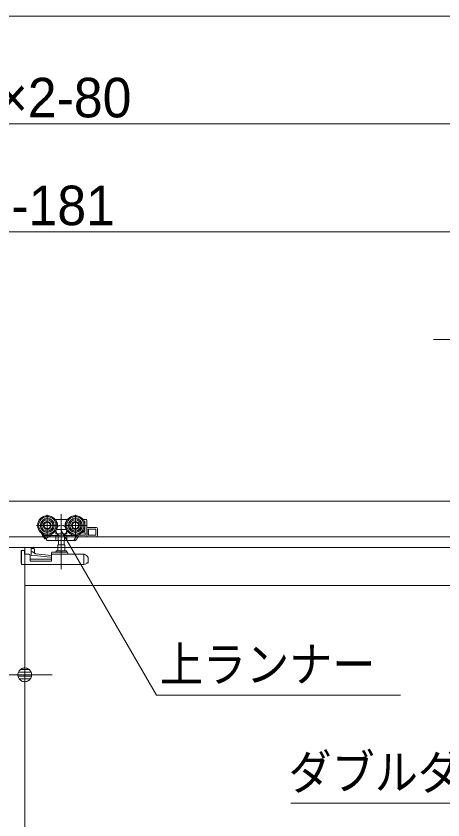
# Model space of a CAD drawing. Units: millimetres, scale not verified. Extents: x -6062 to 6062, y -3045 to 3045.
# Drawn here: x -4496 to -4100, y 54 to 800 of the extents above; entities that cross this region are included whole.
import ezdxf
from ezdxf.enums import TextEntityAlignment as Align

# ---------------------------------------------------------------- set-up
doc = ezdxf.new("R2010")
doc.units = ezdxf.units.MM
doc.header["$LTSCALE"] = 20
for name, color, linetype, lineweight in [('0-0_2寸法-1', 7, 'Continuous', 9), ('0-1_0', 7, 'Continuous', 9), ('0-2_2寸法-2', 7, 'Continuous', 9), ('0-3_2寸法-3', 7, 'Continuous', 9), ('0-4_3一般', 7, 'Continuous', 9)]:
    doc.layers.add(name, color=color, linetype=linetype, lineweight=lineweight)
doc.styles.add('ＭＳ ゴシック', font='')
doc.styles.add('ＭＳ Ｐゴシック', font='')
doc.styles.get('ＭＳ ゴシック').set_extended_font_data('MS Gothic')
doc.styles.get('ＭＳ Ｐゴシック').set_extended_font_data('MS PGothic')

# ---------------------------------------------------------------- blocks, each defined once
blk = doc.blocks.new('_Dot')
at = {"layer": '0-1_0'}
for p, q in [((-10, 0), (-20, 0)), ((9.78, 2), (-9.78, 2)), ((7.99, 6), (-7.99, 6)), ((9.16, -3.98), (-9.16, -3.98)), ((6, -7.98), (-6, -7.98))]:
    blk.add_line(p, q, dxfattribs=at)
for points in [[(10, 0), (9.92, 1.25), (9.69, 2.49), (9.3, 3.68), (8.76, 4.82), (8.09, 5.88), (7.29, 6.85), (6.37, 7.71), (5.36, 8.44), (4.26, 9.05), (3.09, 9.51), (1.87, 9.82), (0.63, 9.98), (-0.63, 9.98), (-1.87, 9.82), (-3.09, 9.51), (-4.26, 9.05), (-5.36, 8.44), (-6.37, 7.71), (-7.29, 6.85), (-8.09, 5.88), (-8.76, 4.82), (-9.3, 3.68), (-9.69, 2.49), (-9.92, 1.25), (-10, 0), (0, 0)], [(-10, 0), (-9.92, -1.25), (-9.69, -2.49), (-9.3, -3.68), (-8.76, -4.82), (-8.09, -5.88), (-7.29, -6.85), (-6.37, -7.71), (-5.36, -8.44), (-4.26, -9.05), (-3.09, -9.51), (-1.87, -9.82), (-0.63, -9.98), (0.63, -9.98), (1.87, -9.82), (3.09, -9.51), (4.26, -9.05), (5.36, -8.44), (6.37, -7.71), (7.29, -6.85), (8.09, -5.88), (8.76, -4.82), (9.3, -3.68), (9.69, -2.49), (9.92, -1.25), (10, 0), (0, 0)]]:
    blk.add_lwpolyline(points, close=True, dxfattribs=at)
blk = doc.blocks.new('グループ-37')
at = {"layer": '0-4_3一般'}
blk.add_line((-79696.5, 7000), (19223.5, 7000), dxfattribs=at)
blk = doc.blocks.new('グループ-38')
at = {"layer": '0-4_3一般'}
for p, q in [((-77990, 7000), (17350, 7000)), ((-53582, 6750), (-53582, 6354)), ((-53322, 6758.4), (-53322, 5738.4)), ((-53062, 6750), (-53062, 6354)), ((-53439.5, 6662), (-53422, 6662)), ((-53422, 6654.4), (-53422, 6659.3)), ((-53422, 6634.4), (-53422, 6654.4)), ((-53222, 6662), (-53204.5, 6662)), ((-53222, 6659.3), (-53222, 6654.4)), ((-53222, 6654.4), (-53222, 6634.4)), ((-52919.5, 6662), (-52862, 6662)), ((-52900.8, 6632), (-52894, 6632)), ((-52884, 6622), (-52884, 6578.7)), ((-52852, 6352), (-52852, 6652)), ((-53384, 6552), (-53780, 6552)), ((-53431.8, 6452.4), (-53432, 6452.5)), ((-53422, 6398), (-53422, 6449.5)), ((-52864, 6552), (-53260, 6552)), ((-53212.2, 6452.4), (-53212, 6452.5)), ((-52882, 6412), (-52948.9, 6412)), ((-52894, 6442), (-52919.5, 6442)), ((-52884, 6525.2), (-52884, 6452)), ((-52672, 6512), (-52832, 6512)), ((-52818.4, 6372), (-52818.4, 6482)), ((-52652, 6492), (-52652, 6362)), ((17350, 6340), (-77990, 6340)), ((-53687.5, 6406.1), (-53691, 6403.9)), ((-53675.5, 6380.1), (-53691, 6403.9)), ((-53625.6, 6303.3), (-53675.5, 6380.1)), ((-53648.8, 6366.5), (-53665.8, 6392.7)), ((-53611.7, 6309.4), (-53648.8, 6366.5)), ((-53394, 6362), (-53640.4, 6362)), ((-53634, 6362), (-53600.8, 6310.9)), ((-53625.6, 6303.3), (-53613, 6311.4)), ((-53593.3, 6281.1), (-53611.7, 6309.4)), ((-53601.2, 6311.1), (-53600.8, 6310.9)), ((-53522.2, 6362), (-53600.8, 6310.9)), ((-53420, 6272), (-53576.6, 6272)), ((-53422, 6398), (-53432, 6398)), ((-53425.9, 6362), (-53425.9, 6282)), ((-53420.3, 6272), (-53420, 6272)), ((-53375.7, 6272), (-53420, 6272)), ((-53393.5, 6362), (-53394, 6362)), ((-53378.2, 6372), (-53378.2, 6282)), ((-53375.9, 6272.1), (-53375.7, 6272)), ((-53268.3, 6272), (-53375.7, 6272)), ((-53371.5, 6272), (-53371.5, 6190)), ((-53272.5, 6190), (-53272.5, 6272)), ((-53268.1, 6272.1), (-53268.3, 6272)), ((-53224, 6272), (-53268.3, 6272)), ((-53265.8, 6282), (-53265.8, 6372)), ((-53265.7, 6371.5), (-53265.8, 6372)), ((-53039.3, 6362), (-53250, 6362)), ((-53097.8, 6272), (-53224, 6272)), ((-53223.7, 6272), (-53224, 6272)), ((-53212, 6398), (-53222, 6398)), ((-53218.1, 6362), (-53218.1, 6282)), ((-53097.8, 6272), (-53092.3, 6272)), ((-53033.9, 6362), (-53085.8, 6282)), ((-53011.1, 6342), (-53053.6, 6276.5)), ((-53024.9, 6375.8), (-53027.4, 6372)), ((-53001.1, 6342), (-53023, 6342)), ((-52852, 6342), (-53001.1, 6342)), ((-52852, 6352), (-52852, 6342)), ((-52852, 6342), (-52672, 6342)), ((-54320, 6140), (-30320, 6140)), ((-54000, -39740), (-54000, 6140)), ((-54000, 6140), (-54000, -39740)), ((-53878, 6124.4), (-53878, 6124.4)), ((-53838, 6124.7), (-53877.6, 6124.7)), ((-53837.6, 6124.7), (-53838, 6124.7)), ((-53825.4, 6118.6), (-53825.7, 6119.2)), ((-53385, 6190), (-53385, 6080)), ((-53259, 6190), (-53385, 6190)), ((-53259, 6080), (-53259, 6190)), ((-54064, 6074), (-54064, 5860)), ((-54002, 6016), (-54002, 6086)), ((-53922, 6016), (-54002, 6016)), ((-53902, 5888), (-53902, 5996)), ((-53818, 6092), (-53818, 6040.2)), ((-53502, 6026), (-53502, 6046)), ((-53502, 6026), (-53502, 6006)), ((-53502, 5888), (-53502, 6006)), ((-53492, 6056), (-53375.3, 6056)), ((-53492, 6016), (-52903.8, 6016)), ((-53410, 6080), (-53234, 6080)), ((-53268.7, 6056), (-53375.3, 6056)), ((-53268.7, 6056), (-53212, 6056)), ((-53202, 6046), (-53202, 6026)), ((-52902, 6006.3), (-52902, 6006)), ((-52902, 6006), (-52902, 5826)), ((-52900.3, 6015.3), (-52892.5, 6012.4)), ((-52882.6, 6008.7), (-52892.5, 6012.4)), ((-52882.6, 6008.7), (-52873.9, 6005.4)), ((-54062, 5826), (-52902, 5826)), ((-53502, 5926), (-53902, 5926)), ((-53502, 5888), (-53902, 5888)), ((-52902, 5826), (-52882.6, 5833.3)), ((-52847.4, 5846.5), (-52882.6, 5833.3)), ((-52847.4, 5860), (-52847.4, 5846.5)), ((-54000, 5440), (-30640, 5440))]:
    blk.add_line(p, q, dxfattribs=at)
for points in [[(-53422, 6659.3), (-53422, 6662), (-53222, 6662), (-53222, 6659.3)], [(-53422, 6449.5), (-53422.3, 6449.6), (-53422.5, 6449.7), (-53422.8, 6449.7), (-53423, 6449.8), (-53423.3, 6449.9), (-53423.5, 6449.9), (-53423.8, 6450), (-53424, 6450.1), (-53424.3, 6450.2), (-53424.5, 6450.2), (-53424.8, 6450.3), (-53425, 6450.4), (-53425.3, 6450.5), (-53425.5, 6450.5), (-53425.8, 6450.6), (-53426, 6450.7), (-53426.3, 6450.8), (-53426.5, 6450.8), (-53426.8, 6450.9), (-53427, 6451), (-53427.3, 6451.1), (-53427.5, 6451.1), (-53427.8, 6451.2), (-53428, 6451.3), (-53428.3, 6451.4), (-53428.5, 6451.4), (-53428.8, 6451.5), (-53429, 6451.6), (-53429.3, 6451.7), (-53429.5, 6451.7), (-53429.8, 6451.8), (-53430, 6451.9), (-53430.3, 6452), (-53430.5, 6452), (-53430.8, 6452.1), (-53431, 6452.2), (-53431.3, 6452.3), (-53431.5, 6452.3), (-53431.8, 6452.4)], [(-53222, 6449.5), (-53222, 6398), (-53422, 6398)], [(-53222, 6449.5), (-53221.7, 6449.6), (-53221.5, 6449.7), (-53221.2, 6449.7), (-53221, 6449.8), (-53220.7, 6449.9), (-53220.5, 6449.9), (-53220.2, 6450), (-53220, 6450.1), (-53219.7, 6450.2), (-53219.5, 6450.2), (-53219.2, 6450.3), (-53219, 6450.4), (-53218.7, 6450.5), (-53218.5, 6450.5), (-53218.2, 6450.6), (-53218, 6450.7), (-53217.7, 6450.8), (-53217.5, 6450.8), (-53217.2, 6450.9), (-53217, 6451), (-53216.7, 6451.1), (-53216.5, 6451.1), (-53216.2, 6451.2), (-53216, 6451.3), (-53215.7, 6451.4), (-53215.5, 6451.4), (-53215.2, 6451.5), (-53215, 6451.6), (-53214.7, 6451.7), (-53214.5, 6451.7), (-53214.2, 6451.8), (-53214, 6451.9), (-53213.7, 6452), (-53213.5, 6452), (-53213.2, 6452.1), (-53213, 6452.2), (-53212.7, 6452.3), (-53212.5, 6452.3), (-53212.2, 6452.4)], [(-52978.2, 6392.7), (-52991.6, 6372), (-52882, 6372), (-52882, 6412)], [(-53611.7, 6309.4), (-53611.9, 6309.7), (-53612, 6310), (-53612.1, 6310.2), (-53612.2, 6310.5), (-53612.2, 6310.7), (-53612.2, 6311), (-53612.2, 6311.2), (-53612.2, 6311.4), (-53612.1, 6311.5), (-53612, 6311.7), (-53611.8, 6311.8), (-53611.6, 6312), (-53611.4, 6312.1), (-53611.1, 6312.2), (-53610.8, 6312.2), (-53610.5, 6312.3), (-53610.2, 6312.3), (-53609.8, 6312.4), (-53609.4, 6312.4), (-53608.9, 6312.4), (-53608.5, 6312.3), (-53608, 6312.3), (-53607.5, 6312.3), (-53607.1, 6312.2), (-53606.7, 6312.2), (-53606.2, 6312.1), (-53605.8, 6312.1), (-53605.4, 6312), (-53605, 6312), (-53604.6, 6311.9), (-53604.2, 6311.8), (-53603.8, 6311.8), (-53603.4, 6311.7), (-53603, 6311.6), (-53602.6, 6311.5), (-53602.2, 6311.4), (-53601.9, 6311.3), (-53601.5, 6311.2), (-53601.2, 6311.1)], [(-53425.9, 6282), (-53425.9, 6281.7), (-53425.9, 6281.3), (-53425.8, 6281), (-53425.8, 6280.7), (-53425.7, 6280.4), (-53425.7, 6280.1), (-53425.6, 6279.8), (-53425.6, 6279.4), (-53425.5, 6279.1), (-53425.4, 6278.8), (-53425.4, 6278.5), (-53425.3, 6278.2), (-53425.2, 6277.9), (-53425.1, 6277.6), (-53425, 6277.3), (-53424.9, 6276.9), (-53424.8, 6276.6), (-53424.7, 6276.3), (-53424.6, 6276), (-53424.4, 6275.7), (-53424.3, 6275.4), (-53424.2, 6275.1), (-53424, 6274.8), (-53423.8, 6274.6), (-53423.7, 6274.3), (-53423.5, 6274.1), (-53423.3, 6273.8), (-53423.1, 6273.6), (-53422.9, 6273.4), (-53422.7, 6273.2), (-53422.5, 6273), (-53422.2, 6272.9), (-53422, 6272.7), (-53421.7, 6272.6), (-53421.5, 6272.4), (-53421.2, 6272.3), (-53420.9, 6272.2), (-53420.6, 6272.1), (-53420.3, 6272)], [(-53378.2, 6372), (-53378.3, 6371.5), (-53378.4, 6371), (-53378.5, 6370.5), (-53378.6, 6370.1), (-53378.8, 6369.6), (-53378.9, 6369.2), (-53379.1, 6368.8), (-53379.3, 6368.4), (-53379.6, 6368), (-53379.8, 6367.6), (-53380.1, 6367.2), (-53380.4, 6366.9), (-53380.8, 6366.5), (-53381.1, 6366.2), (-53381.5, 6365.9), (-53381.9, 6365.6), (-53382.4, 6365.3), (-53382.8, 6365), (-53383.3, 6364.8), (-53383.8, 6364.5), (-53384.3, 6364.3), (-53384.8, 6364.1), (-53385.3, 6363.9), (-53385.9, 6363.7), (-53386.4, 6363.5), (-53386.9, 6363.3), (-53387.4, 6363.1), (-53387.9, 6363), (-53388.4, 6362.8), (-53388.9, 6362.7), (-53389.4, 6362.6), (-53389.9, 6362.5), (-53390.4, 6362.4), (-53391, 6362.3), (-53391.5, 6362.2), (-53392, 6362.1), (-53392.5, 6362.1), (-53393, 6362), (-53393.5, 6362)], [(-53378.2, 6282), (-53378.2, 6281.7), (-53378.2, 6281.4), (-53378.2, 6281.2), (-53378.2, 6280.9), (-53378.2, 6280.6), (-53378.2, 6280.3), (-53378.2, 6280.1), (-53378.2, 6279.8), (-53378.2, 6279.5), (-53378.2, 6279.2), (-53378.2, 6278.9), (-53378.2, 6278.7), (-53378.2, 6278.4), (-53378.2, 6278.1), (-53378.1, 6277.8), (-53378.1, 6277.5), (-53378.1, 6277.2), (-53378.1, 6276.9), (-53378.1, 6276.7), (-53378.1, 6276.4), (-53378.1, 6276.1), (-53378.1, 6275.8), (-53378, 6275.5), (-53378, 6275.3), (-53377.9, 6275), (-53377.9, 6274.7), (-53377.8, 6274.5), (-53377.7, 6274.3), (-53377.6, 6274), (-53377.5, 6273.8), (-53377.3, 6273.6), (-53377.2, 6273.4), (-53377, 6273.2), (-53376.9, 6273), (-53376.7, 6272.8), (-53376.5, 6272.6), (-53376.3, 6272.4), (-53376.1, 6272.3), (-53375.9, 6272.1)], [(-53265.8, 6282), (-53265.8, 6281.7), (-53265.8, 6281.4), (-53265.8, 6281.2), (-53265.8, 6280.9), (-53265.8, 6280.6), (-53265.8, 6280.3), (-53265.8, 6280.1), (-53265.8, 6279.8), (-53265.8, 6279.5), (-53265.8, 6279.2), (-53265.8, 6278.9), (-53265.8, 6278.7), (-53265.8, 6278.4), (-53265.8, 6278.1), (-53265.9, 6277.8), (-53265.9, 6277.5), (-53265.9, 6277.2), (-53265.9, 6276.9), (-53265.9, 6276.7), (-53265.9, 6276.4), (-53265.9, 6276.1), (-53265.9, 6275.8), (-53266, 6275.5), (-53266, 6275.3), (-53266.1, 6275), (-53266.1, 6274.7), (-53266.2, 6274.5), (-53266.3, 6274.3), (-53266.4, 6274), (-53266.5, 6273.8), (-53266.7, 6273.6), (-53266.8, 6273.4), (-53267, 6273.2), (-53267.1, 6273), (-53267.3, 6272.8), (-53267.5, 6272.6), (-53267.7, 6272.4), (-53267.9, 6272.3), (-53268.1, 6272.1)], [(-53250, 6362), (-53250.5, 6362), (-53251, 6362), (-53251.5, 6362.1), (-53252, 6362.1), (-53252.5, 6362.2), (-53253, 6362.3), (-53253.6, 6362.4), (-53254.1, 6362.5), (-53254.6, 6362.6), (-53255.1, 6362.7), (-53255.6, 6362.8), (-53256.1, 6363), (-53256.6, 6363.1), (-53257.1, 6363.3), (-53257.6, 6363.5), (-53258.1, 6363.7), (-53258.7, 6363.9), (-53259.2, 6364.1), (-53259.7, 6364.3), (-53260.2, 6364.5), (-53260.7, 6364.8), (-53261.2, 6365), (-53261.6, 6365.3), (-53262.1, 6365.6), (-53262.5, 6365.9), (-53262.9, 6366.2), (-53263.2, 6366.5), (-53263.6, 6366.9), (-53263.9, 6367.2), (-53264.2, 6367.6), (-53264.4, 6368), (-53264.7, 6368.4), (-53264.9, 6368.8), (-53265.1, 6369.2), (-53265.2, 6369.6), (-53265.4, 6370.1), (-53265.5, 6370.5), (-53265.6, 6371), (-53265.7, 6371.5)], [(-53218.1, 6282), (-53218.1, 6281.7), (-53218.1, 6281.3), (-53218.2, 6281), (-53218.2, 6280.7), (-53218.3, 6280.4), (-53218.3, 6280.1), (-53218.4, 6279.8), (-53218.4, 6279.4), (-53218.5, 6279.1), (-53218.6, 6278.8), (-53218.6, 6278.5), (-53218.7, 6278.2), (-53218.8, 6277.9), (-53218.9, 6277.6), (-53219, 6277.3), (-53219.1, 6276.9), (-53219.2, 6276.6), (-53219.3, 6276.3), (-53219.4, 6276), (-53219.6, 6275.7), (-53219.7, 6275.4), (-53219.8, 6275.1), (-53220, 6274.8), (-53220.2, 6274.6), (-53220.3, 6274.3), (-53220.5, 6274.1), (-53220.7, 6273.8), (-53220.9, 6273.6), (-53221.1, 6273.4), (-53221.3, 6273.2), (-53221.5, 6273), (-53221.8, 6272.9), (-53222, 6272.7), (-53222.3, 6272.6), (-53222.5, 6272.4), (-53222.8, 6272.3), (-53223.1, 6272.2), (-53223.4, 6272.1), (-53223.7, 6272)], [(-53062, 6272), (-53092.3, 6272), (-53085.8, 6282)], [(-53011.1, 6352), (-53011.1, 6362), (-53033.9, 6362), (-53027.4, 6372)], [(-78000, -39740), (-78000, 6140), (-54000, 6140)], [(-53877.6, 6124.7), (-53877.7, 6124.7), (-53877.7, 6124.7), (-53877.7, 6124.7), (-53877.7, 6124.7), (-53877.7, 6124.7), (-53877.7, 6124.7), (-53877.7, 6124.7), (-53877.7, 6124.7), (-53877.8, 6124.7), (-53877.8, 6124.7), (-53877.8, 6124.7), (-53877.8, 6124.6), (-53877.8, 6124.6), (-53877.8, 6124.6), (-53877.8, 6124.6), (-53877.8, 6124.6), (-53877.8, 6124.6), (-53877.9, 6124.6), (-53877.9, 6124.6), (-53877.9, 6124.6), (-53877.9, 6124.6), (-53877.9, 6124.6), (-53877.9, 6124.6), (-53877.9, 6124.6), (-53877.9, 6124.6), (-53877.9, 6124.5), (-53877.9, 6124.5), (-53877.9, 6124.5), (-53878, 6124.5), (-53878, 6124.5), (-53878, 6124.5), (-53878, 6124.5), (-53878, 6124.5), (-53878, 6124.5), (-53878, 6124.4), (-53878, 6124.4), (-53878, 6124.4), (-53878, 6124.4), (-53878, 6124.4)], [(-53878, 6062.3), (-53878, 6116), (-53878, 6122.8), (-53878, 6124.4)], [(-53825.8, 6119.2), (-53825.9, 6119.5), (-53826.1, 6119.8), (-53826.3, 6120.1), (-53826.5, 6120.4), (-53826.7, 6120.6), (-53826.9, 6120.9), (-53827.1, 6121.1), (-53827.3, 6121.4), (-53827.6, 6121.6), (-53827.8, 6121.8), (-53828.1, 6122), (-53828.3, 6122.2), (-53828.6, 6122.4), (-53828.9, 6122.6), (-53829.2, 6122.8), (-53829.5, 6122.9), (-53829.9, 6123.1), (-53830.2, 6123.2), (-53830.5, 6123.3), (-53830.9, 6123.4), (-53831.3, 6123.5), (-53831.6, 6123.6), (-53832, 6123.7), (-53832.3, 6123.8), (-53832.7, 6123.9), (-53833, 6124), (-53833.4, 6124.1), (-53833.8, 6124.2), (-53834.1, 6124.2), (-53834.5, 6124.3), (-53834.8, 6124.3), (-53835.2, 6124.4), (-53835.5, 6124.5), (-53835.9, 6124.5), (-53836.2, 6124.5), (-53836.6, 6124.6), (-53836.9, 6124.6), (-53837.3, 6124.6), (-53837.6, 6124.7)], [(-53818.1, 6092.1), (-53818.1, 6092.8), (-53818.2, 6093.5), (-53818.2, 6094.2), (-53818.2, 6094.9), (-53818.3, 6095.6), (-53818.3, 6096.3), (-53818.4, 6097), (-53818.4, 6097.8), (-53818.5, 6098.5), (-53818.6, 6099.2), (-53818.7, 6099.9), (-53818.8, 6100.6), (-53819, 6101.3), (-53819.1, 6102), (-53819.3, 6102.7), (-53819.4, 6103.4), (-53819.6, 6104), (-53819.8, 6104.7), (-53819.9, 6105.4), (-53820.1, 6106.1), (-53820.3, 6106.8), (-53820.6, 6107.5), (-53820.8, 6108.2), (-53821, 6108.9), (-53821.3, 6109.5), (-53821.5, 6110.2), (-53821.7, 6110.9), (-53822, 6111.5), (-53822.3, 6112.2), (-53822.6, 6112.8), (-53822.8, 6113.5), (-53823.1, 6114.1), (-53823.4, 6114.8), (-53823.7, 6115.4), (-53824.1, 6116.1), (-53824.4, 6116.7), (-53824.7, 6117.3), (-53825, 6118), (-53825.4, 6118.6)], [(-54064, 6074), (-54064, 6084), (-54062, 6084)], [(-54062, 5826), (-54062, 6086), (-54002, 6086)], [(-53519.9, 5963.7), (-53878, 6002), (-53878, 6062.3), (-53848, 6059.1)], [(-53848, 6059.1), (-53798, 6027.6), (-53502, 5996)], [(-52892.5, 6012.4), (-52892.8, 6012.3), (-52893.1, 6012.2), (-52893.4, 6012.1), (-52893.7, 6012), (-52894, 6012), (-52894.3, 6011.8), (-52894.6, 6011.7), (-52894.9, 6011.6), (-52895.2, 6011.5), (-52895.5, 6011.4), (-52895.8, 6011.3), (-52896.1, 6011.2), (-52896.4, 6011.1), (-52896.7, 6011), (-52897, 6010.9), (-52897.3, 6010.7), (-52897.6, 6010.6), (-52897.9, 6010.5), (-52898.2, 6010.4), (-52898.5, 6010.2), (-52898.8, 6010.1), (-52899.1, 6010), (-52899.4, 6009.8), (-52899.6, 6009.7), (-52899.9, 6009.5), (-52900.1, 6009.3), (-52900.4, 6009.2), (-52900.6, 6009), (-52900.8, 6008.8), (-52900.9, 6008.5), (-52901.1, 6008.3), (-52901.3, 6008.1), (-52901.4, 6007.9), (-52901.5, 6007.6), (-52901.6, 6007.4), (-52901.7, 6007.1), (-52901.8, 6006.8), (-52901.9, 6006.6), (-52902, 6006.3)], [(-54064, 5860), (-54063.4, 5853.7), (-54062, 5848.8)], [(-52822, 5930.5), (-52822, 5860), (-52847.4, 5860)]]:
    blk.add_lwpolyline(points, dxfattribs=at)
blk.add_lwpolyline([(-52682, 6372), (-52682, 6482), (-52822, 6482), (-52822, 6372)], close=True, dxfattribs=at)
for centre, radius in [((-53582, 6552), 180), ((-53582, 6552), 160), ((-53062, 6552), 180), ((-53062, 6552), 160), ((-53582, 6552), 130), ((-53582, 6552), 126), ((-53582, 6552), 104), ((-53582, 6552), 74), ((-53582, 6552), 60), ((-53062, 6552), 130), ((-53062, 6552), 126), ((-53062, 6552), 104), ((-53062, 6552), 74), ((-53062, 6552), 60)]:
    blk.add_circle(centre, radius, dxfattribs=at)
for centre, radius, start, end in [((-53582, 6552), 190, 327.3631, 32.6369), ((-53062, 6552), 190, 147.3631, 212.6369), ((-52894, 6622), 10, 0, 90), ((-52862, 6652), 10, 0, 90), ((-52904, 6462), 20, 270, 0), ((-52894, 6452), 10, 270, 0), ((-52832, 6532), 20, 180, 270), ((-52672, 6492), 20, 0, 90), ((-53640.4, 6372), 10, 213, 270), ((-53576.6, 6292), 20, 213, 270), ((-53097.8, 6282), 10, 270, 327), ((-53062, 6282), 10, 270, 327), ((-53039.3, 6372), 10, 270, 327), ((-53001.1, 6352), 10, 180, 270), ((-52672, 6362), 20, 270, 0), ((-53922, 5996), 20, 0, 90), ((-53492, 6046), 10, 90, 180), ((-53492, 6006), 10, 90, 180), ((-53410, 6068), 12, 90, 180), ((-53410, 6068), 12, 180, 270), ((-53234, 6068), 12, 0, 90), ((-53234, 6068), 12, 270, 0), ((-53212, 6046), 10, 0, 90), ((-53192, 6026), 10, 180, 270), ((-52903.8, 6006), 10, 69.44395, 90), ((-52902, 5930.5), 80, 0, 69.44395), ((-53522, 5943.8), 20, 0, 83.89836)]:
    blk.add_arc(centre, radius, start, end, dxfattribs=at)
blk = doc.blocks.new('グループ-39')
at = {"layer": '0-4_3一般'}
for name in ['グループ-37', 'グループ-38']:
    blk.add_blockref(name, (0, 0), dxfattribs=at)

msp = doc.modelspace()

# ---------------------------------------------------------------- linework, layer by layer
at = {"layer": '0-0_2寸法-1'}
for p, q in [((-925.21, 800), (-5681.79, 800)), ((-3380.21, 700), (-5674.79, 700)), ((-3481.21, 600), (-5674.79, 600))]:
    msp.add_line(p, q, dxfattribs=at)
at = {"layer": '0-2_2寸法-2'}
for p, q in [((-4487.5, 209), (-4487.3, 209)), ((-4503.5, 189), (-4487.5, 189)), ((-4474.79, 189), (-4462.08, 189))]:
    msp.add_line(p, q, dxfattribs=at)
at = {"layer": '0-3_2寸法-3'}
for p, q in [((-4448.71, 323.83), (-4458.49, 323.83)), ((-4453.43, 327.83), (-4453.77, 327.83)), ((-4453.43, 327.83), (-4453.77, 327.83)), ((-4449.6, 319.83), (-4457.6, 319.83))]:
    msp.add_line(p, q, dxfattribs=at)
for points in [[(-3357.5, 341.8), (-3492.1, 500), (-4108.88, 500)], [(-4139.44, 170), (-4365.36, 170), (-4453.6, 322.84)], [(-4241.06, 70), (-3642.22, 70), (-3495.98, 323.3)]]:
    msp.add_lwpolyline(points, dxfattribs=at)
msp.add_circle((-4453.6, 322.84), 5.01, dxfattribs=at)
msp.add_circle((-4453.6, 322.84), 5.01, dxfattribs=at)

# ---------------------------------------------------------------- block references
at = {"layer": '0-2_2寸法-2', "xscale": 0.6356201, "yscale": 0.6356201, "rotation": 180}
msp.add_blockref('_Dot', (-4487.5, 189), dxfattribs=at)
at = {"layer": '0-4_3一般', "xscale": 0.05, "yscale": 0.05}
msp.add_blockref('グループ-39', (-1787.5, 0), dxfattribs=at)

# ---------------------------------------------------------------- texts
at = {"layer": '0-0_2寸法-1', "style": 'ＭＳ Ｐゴシック'}
for s, p in [('Z = DW×2-80', (-4676.69, 695.04)), ('U1 = DW×2-181', (-4750.7, 595.04))]:
    msp.add_text(s, height=36.69, dxfattribs=at).set_placement(p, align=Align.BOTTOM_LEFT)
at = {"layer": '0-3_2寸法-3', "style": 'ＭＳ ゴシック', "width": 0.9}
for s, p in [('上ランナー', (-4362.33, 172.77)), ('ダブルダンパー付上ラ', (-4243.16, 72.77))]:
    msp.add_text(s, height=32.55, dxfattribs=at).set_placement(p, align=Align.BOTTOM_LEFT)

doc.saveas('drawing.dxf')
